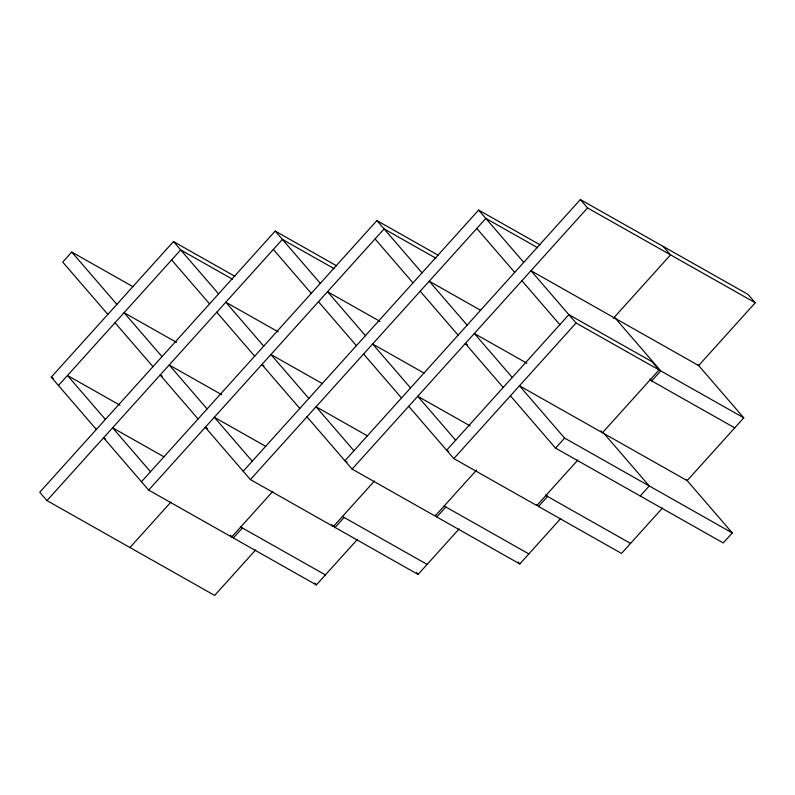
<?xml version="1.0" encoding="UTF-8"?>
<svg xmlns="http://www.w3.org/2000/svg" width="795" height="795" viewBox="0 0 795 795"><rect width="100%" height="100%" fill="white"/><g stroke="black" fill="none" stroke-linecap="round" stroke-linejoin="round"><path stroke-width="1.19" d="M132.864 286.617L71.759 252.065L62.725 262.092L107.842 314.373M96.354 429.449L51.238 377.168L173.479 241.571L234.923 276.322M58.442 385.505L180.674 249.918L232.428 279.174M336.643 265.818L275.199 231.067L39.75 492.244L46.955 500.592L214.65 595.425L255.662 549.921M46.955 500.592L282.394 239.414L334.139 268.68M141.47 481.74L376.909 220.573L438.363 255.324M105.695 439.009L103.559 437.797L148.675 490.088L384.114 228.92L435.859 258.186M129.963 547.526L170.975 502.033M243.191 471.246L478.63 210.079L540.083 244.83M207.416 428.515L205.269 427.303L250.385 479.594L485.834 218.426L537.579 247.682M148.675 490.088L231.683 537.032L272.705 491.529M231.743 536.118L233.362 537.976L242.395 527.959M600.871 430.88L602.471 432.728L659.075 369.943L576.067 322.999L530.951 270.707L698.646 365.551L755.25 302.756L748.045 294.408L580.35 199.575L344.911 460.752L347.067 461.965M306.989 416.809L352.106 469.09L587.555 207.922L755.25 302.756M250.385 479.594L333.403 526.538L374.415 481.035M333.463 525.604L335.073 527.482L344.116 517.466M233.362 537.976L316.37 584.921L357.392 539.427M408.709 406.305L453.826 458.596L576.067 322.999M476.573 470.054L435.113 516.034L352.106 469.09M613.362 318.318L670.563 254.867L663.358 246.52M435.173 515.11L436.793 516.989L445.826 506.962M335.073 527.482L418.091 574.427L459.103 528.923M555.546 448.102L564.579 438.075L732.274 532.908L723.241 542.935L555.546 448.102L510.43 395.811M577.856 460.037L536.834 505.541L453.826 458.596M536.893 504.616L538.513 506.485L547.546 496.468L545.927 494.589M564.579 438.075L519.463 385.784L687.158 480.627L743.762 417.832L660.754 370.897L651.721 380.914L650.111 379.046M436.793 516.989L519.801 563.933L560.823 518.429M640.233 495.991L649.267 485.974L603.157 432.53M662.543 507.925L621.521 553.429L538.513 506.485M653.55 362.55L568.862 314.651L446.621 450.248L448.778 451.471M650.042 379.97L734.729 427.859M480.687 310.308L429.23 281.211L467.142 325.155M526.876 363.206L474.347 333.503L512.258 377.446M467.46 344.732L465.314 343.519L503.225 387.463M380.04 321.409L327.51 291.705L365.432 335.649M424.083 373.094L372.626 343.997L410.548 387.94M470.272 425.991L417.743 396.288L455.664 440.231M278.32 331.913L225.79 302.199L263.711 346.143M545.867 495.514L630.554 543.412M322.363 383.588L270.906 354.491L308.828 398.434M264.019 365.73L261.873 364.517L299.795 408.461M367.479 435.879L316.022 406.782L353.944 450.725M176.599 342.406L124.08 312.703L161.991 356.647M444.157 506.017L528.844 553.906M221.716 394.698L169.196 364.994L207.107 408.938M162.299 376.224L160.153 375.011L198.074 418.955M265.759 446.383L214.312 417.276L252.224 461.219M342.436 516.511L427.124 564.4M119.995 405.192L67.476 375.488L105.387 419.432M51.238 377.168L53.394 378.38M164.048 456.877L112.592 427.78L150.503 471.723M240.716 527.015L325.403 574.904M580.35 199.575L587.555 207.922M697.861 364.637L743.762 417.832M614.853 317.692L660.754 370.897M651.88 361.596L659.075 369.943M478.63 210.079L523.746 262.37M476.801 228.443L514.713 272.387M521.918 280.734L559.829 324.678M686.174 479.474L732.274 532.908M376.909 220.573L422.026 272.864M375.081 238.937L412.993 282.881M420.197 291.228L458.109 335.172M275.199 231.067L320.315 283.358M273.361 249.441L311.272 293.385M318.477 301.732L356.389 345.676M363.593 354.014L401.505 397.957M518.191 562.055L519.801 563.933M173.479 241.571L218.595 293.862M171.641 259.935L209.562 303.879M216.757 312.226L254.678 356.17M416.471 572.549L418.091 574.427M331.803 524.68L333.403 526.538M71.759 252.065L116.875 304.356M115.037 322.72L152.958 366.664M314.76 583.063L316.37 584.921M230.083 535.174L231.683 537.032"/></g></svg>
